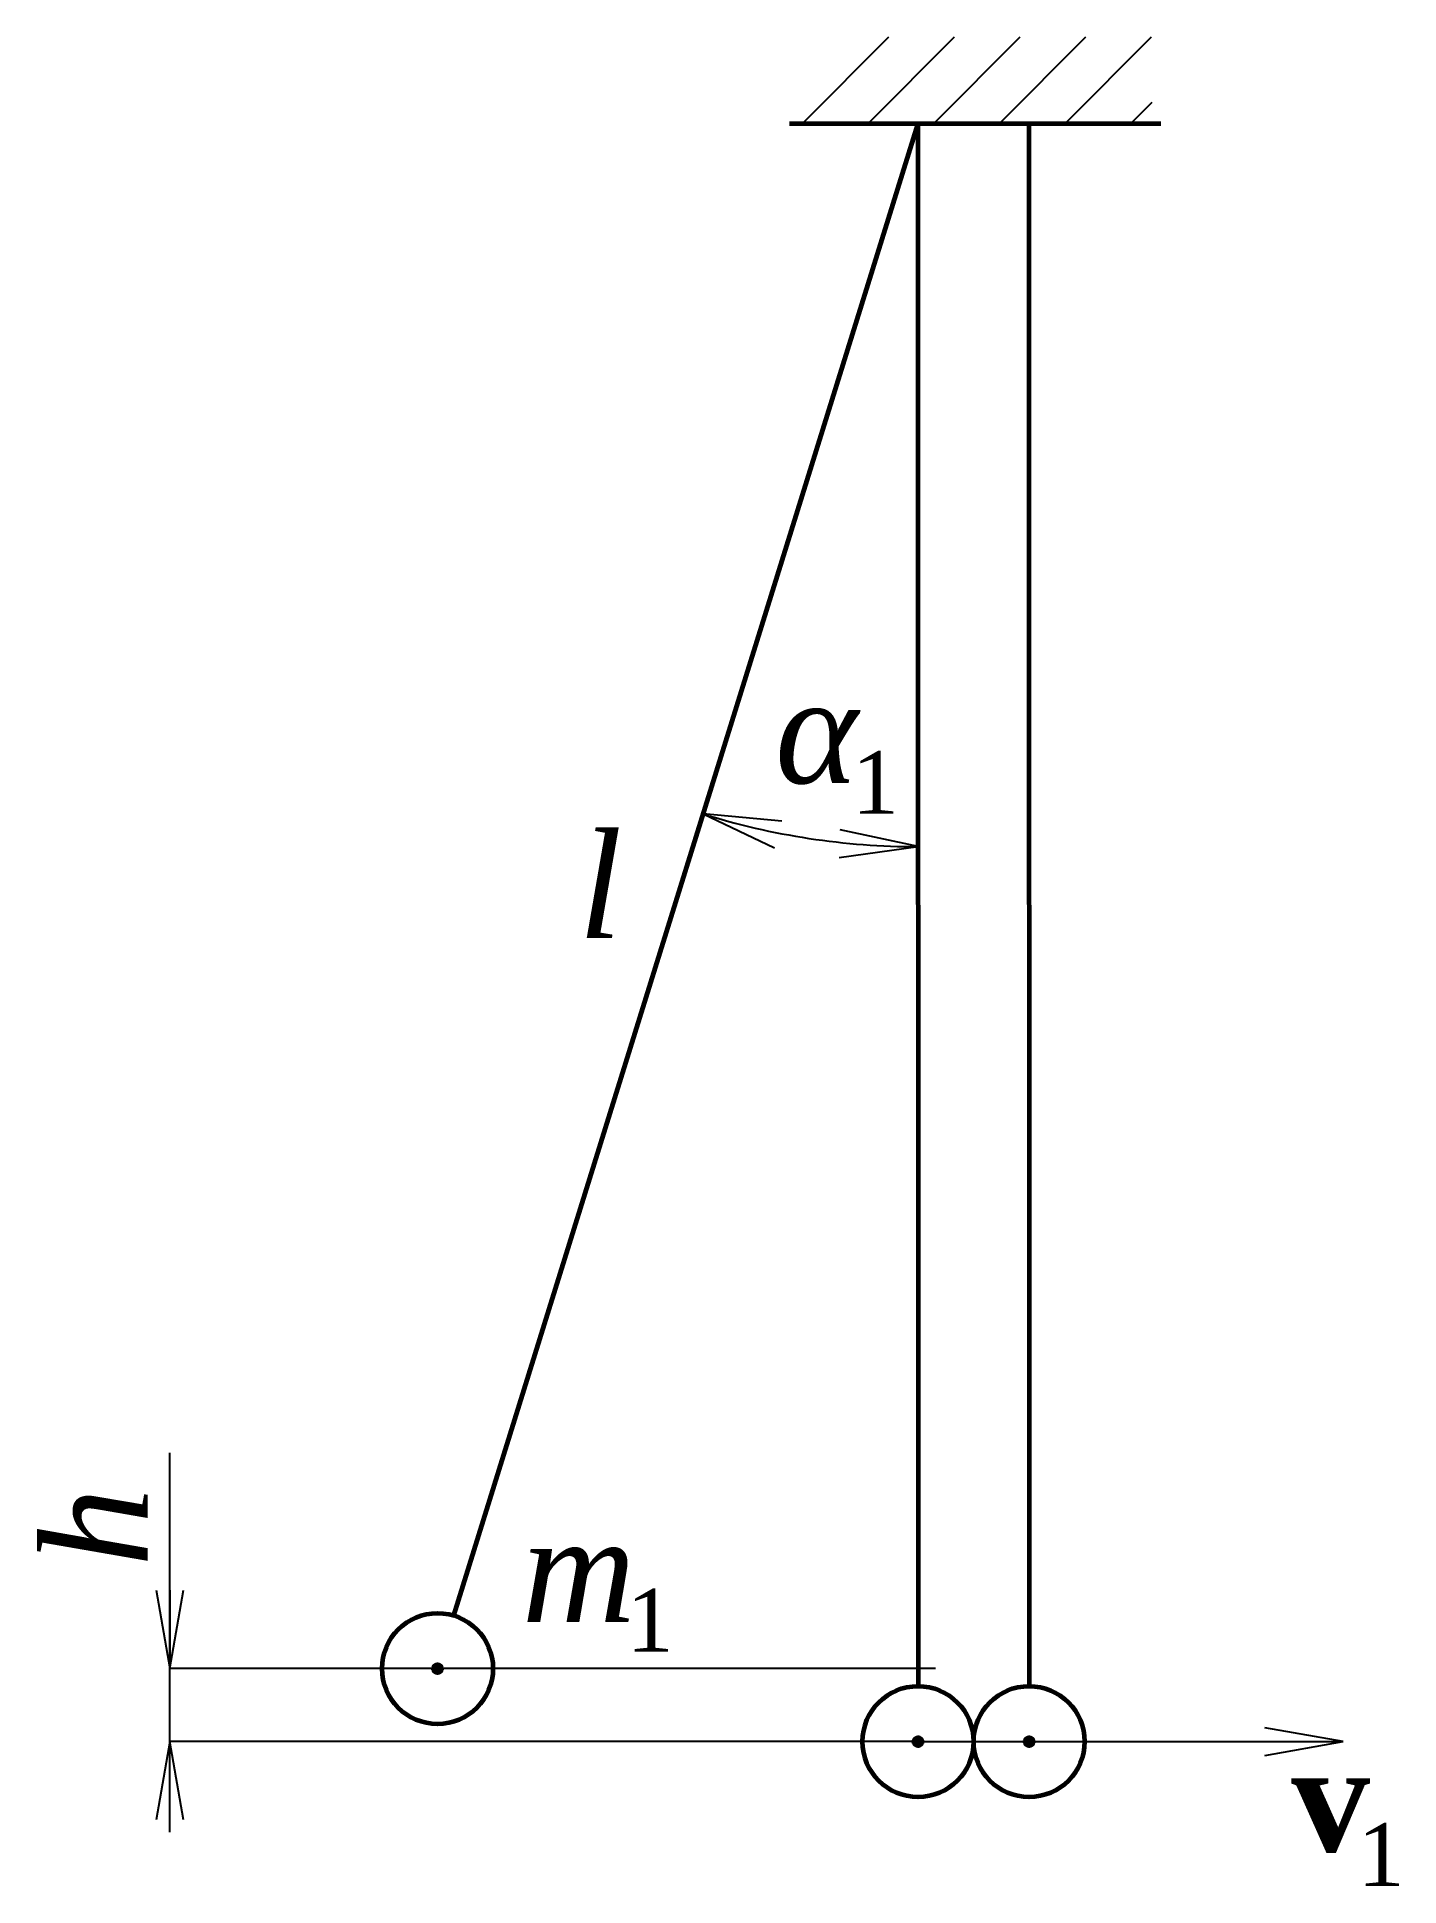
# Paper-space layout 'Чертёж' of a CAD drawing. Header units: millimetres. Extents: x 76 to 253, y 14 to 275.
# Drawn here: x 76.2 to 141.4, y 186.2 to 274.7 of the extents above; entities outside this region: 1.
import ezdxf

# ---------------------------------------------------------------- set-up
doc = ezdxf.new("R2010")
doc.units = ezdxf.units.MM
doc.linetypes.add('GOST2.303 5', pattern=[24, 20, -1.5, 1, -1.5])
for name, color, linetype, lineweight in [('Выноски', 7, 'Continuous', 25), ('Метки точек', 7, 'Continuous', 106), ('Основные', 7, 'Continuous', 60), ('Размерные', 7, 'Continuous', 25), ('Текст', 7, 'GOST2.303 5', 35), ('Тонкие', 7, 'Continuous', 25), ('Штриховки', 7, 'GOST2.303 5', 25)]:
    doc.layers.add(name, color=color, linetype=linetype, lineweight=lineweight)
doc.styles.add('таймс3', font='times.ttf', dxfattribs={"height": 3})
doc.styles.add('таймс5', font='times.ttf', dxfattribs={"height": 5})

# ---------------------------------------------------------------- blocks, each defined once
blk = doc.blocks.new('ГОСТ размерная стрелка нос')
at = {"layer": 'Размерные'}
for p, q in [((0, 0), (-2.5, 0.441)), ((-2.5, 0), (0, 0)), ((-2.5, -0.441), (0, 0))]:
    blk.add_line(p, q, dxfattribs=at)

psp = doc.layouts.new('Чертёж')

# ---------------------------------------------------------------- hatches: boundary and pattern name
at = {"layer": 'Штриховки'}
h = psp.add_hatch(dxfattribs=at)
h.set_pattern_fill('ANSI31', color=256, scale=0.7, style=0)
h.set_pattern_definition([(45, (2.5449, 0.0404), (-1.571545, 1.571545), [])])
h.paths.add_polyline_path([(129.547, 274.74), (115.775, 274.74), (111.448, 270.646), (129.547, 270.646)])

# ---------------------------------------------------------------- linework, layer by layer
at = {"layer": 'Выноски'}
psp.add_line((119.175, 196.648), (82.525, 196.648), dxfattribs=at)
at = {"layer": 'Метки точек'}
for centre in [(95.338, 196.648), (118.337, 193.155), (123.655, 193.155)]:
    psp.add_circle(centre, 0.15, dxfattribs=at)
at = {"layer": 'Основные'}
for p, q in [((96.126, 199.182), (118.337, 270.605)), ((112.18, 270.605), (129.955, 270.605)), ((118.327, 270.605), (118.337, 195.808)), ((123.645, 270.605), (123.655, 195.808))]:
    psp.add_line(p, q, dxfattribs=at)
at = {"layer": 'Основные', "ltscale": 0.5}
for centre in [(95.338, 196.648), (118.337, 193.155), (123.655, 193.155)]:
    psp.add_circle(centre, 2.654, dxfattribs=at)
at = {"layer": 'Размерные'}
for p, q in [((111.812, 237.212), (108.058, 237.553)), ((108.058, 237.553), (111.463, 235.936)), ((118.337, 235.99), (114.616, 236.798)), ((114.564, 235.476), (118.337, 235.99)), ((82.525, 188.823), (82.525, 206.981))]:
    psp.add_line(p, q, dxfattribs=at)
psp.add_arc((118.314, 270.412), 34.423, 252.58994, 270.03893, dxfattribs=at)
at = {"layer": 'Тонкие'}
for p, q in [((112.859, 252.991), (118.337, 270.605)), ((118.337, 193.155), (82.525, 193.155)), ((118.337, 193.155), (138.683, 193.155))]:
    psp.add_line(p, q, dxfattribs=at)

# ---------------------------------------------------------------- block references
at = {"layer": 'Размерные', "xscale": 1.5, "zscale": 1.5}
for p, yscale, rotation in [((82.525, 196.648), 1.5, 270), ((82.525, 193.155), 1.5, 90), ((252.474, 17.326), 1.499999999999999, 89.99999999999987)]:
    psp.add_blockref('ГОСТ размерная стрелка нос', p, dxfattribs=dict(at, yscale=yscale, rotation=rotation))
at = {"layer": 'Размерные', "xscale": 1.5, "yscale": 1.5, "zscale": 1.5}
psp.add_blockref('ГОСТ размерная стрелка нос', (138.683, 193.155), dxfattribs=at)

# ---------------------------------------------------------------- texts
at = {"layer": 'Текст', "char_height": 5, "attachment_point": 1, "style": 'таймс5'}
for s, insert in [('{\\fTimes New Roman|b0|i1|c204|p18;α}', (111.499, 244.028)), ('{\\fTimes New Roman|b0|i1|c204|p18;l}', (102.077, 236.61)), ('{\\fTimes New Roman|b0|i1|c204|p18;m}', (99.366, 203.873))]:
    psp.add_mtext(s, dxfattribs=dict(at, insert=insert))
at = {"layer": 'Текст', "char_height": 3, "width": 1.28049, "attachment_point": 1, "style": 'таймс3'}
for insert in [(115.164, 240.559), (104.381, 200.466), (139.365, 189.242)]:
    psp.add_mtext('1', dxfattribs=dict(at, insert=insert))
at = {"layer": 'Текст', "insert": (76.465, 201.531), "char_height": 5, "attachment_point": 1, "rotation": 90, "style": 'таймс5'}
psp.add_mtext('{\\fTimes New Roman|b0|i1|c204|p18;h}', dxfattribs=at)
at = {"layer": 'Текст', "lineweight": 70, "insert": (136.197, 192.891), "char_height": 5, "attachment_point": 1, "style": 'таймс5'}
psp.add_mtext('{\\fTimes New Roman|b1|i0|c204|p18;v}', dxfattribs=at)

doc.saveas('drawing.dxf')
